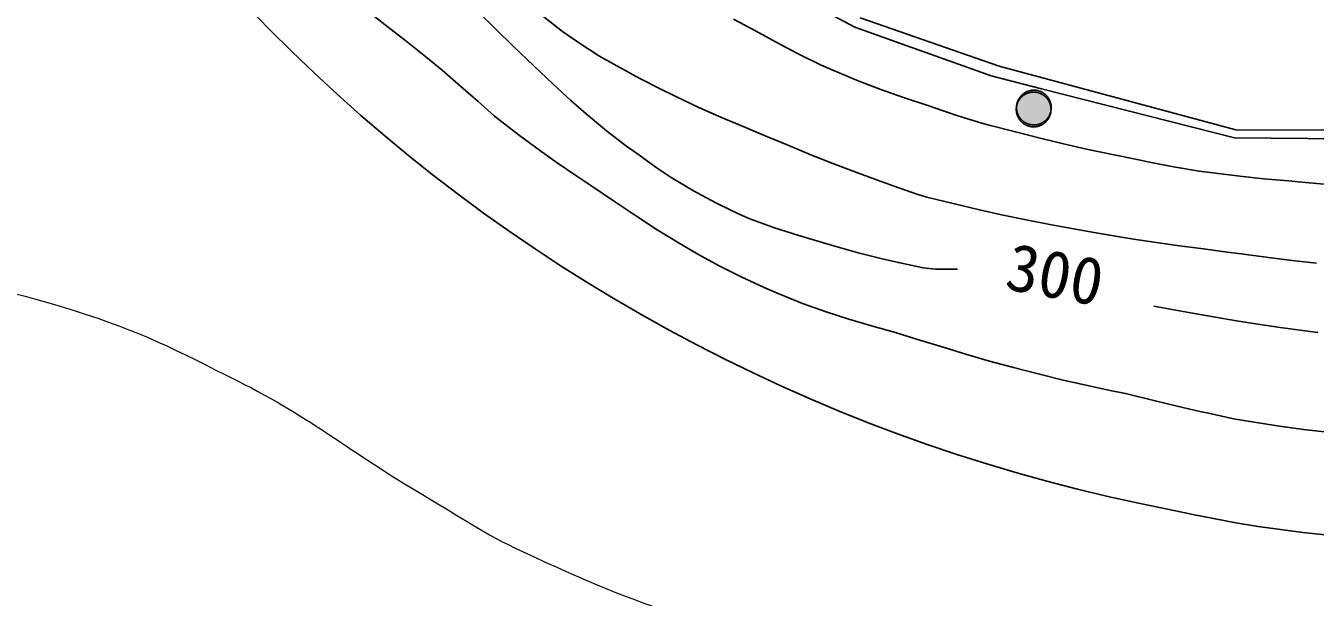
# Model space of a CAD drawing. Units: millimetres, scale not verified. Extents: x 40000 to 680000, y 20000 to 380000.
# Drawn here: x 155636 to 205626, y 238502 to 260651 of the extents above; entities that cross this region are included whole.
import ezdxf
from ezdxf.enums import TextEntityAlignment as Align

# ---------------------------------------------------------------- set-up
doc = ezdxf.new("R2010")
doc.units = ezdxf.units.MM
doc.header["$LTSCALE"] = 1000
doc.layers.add('M-BGD', color=7, linetype='Continuous', lineweight=25)
doc.layers.add('M-STR-HTXT', color=7, linetype='Continuous', lineweight=13)
doc.styles.add('ＭＳ ゴシック', font='')
doc.styles.get('ＭＳ ゴシック').set_extended_font_data('MS Gothic')

msp = doc.modelspace()

# ---------------------------------------------------------------- hatches: boundary and pattern name
at = {"layer": 'M-BGD'}
for points in [[(195383, 257406, -1), (194036, 257406, -0.41421), (194710, 258080, -0.41421)], [(195392, 257482, -1), (194045, 257482, -0.41421), (194718, 258156, -0.41421)]]:
    msp.add_hatch(color=256, dxfattribs=at).paths.add_polyline_path(points)

# ---------------------------------------------------------------- linework, layer by layer
for p, q in [((187779, 260598), (181904, 263747)), ((193379, 259085), (187983, 260959)), ((193057, 258716), (187779, 260598)), ((202547, 256624), (193379, 259085)), ((195016, 258211), (193057, 258716)), ((202503, 256312), (195016, 258211)), ((210380, 256601), (202547, 256624)), ((210440, 256235), (202503, 256312))]:
    msp.add_line(p, q, dxfattribs=at)
for points in [[(199967, 241907), (198774, 242146), (197586, 242408), (196404, 242690), (195226, 242994), (194054, 243320), (192889, 243667), (191730, 244035), (190577, 244425), (189432, 244835), (188295, 245266), (187166, 245717), (186045, 246190), (184933, 246682), (183830, 247195), (182737, 247728), (181654, 248280), (180581, 248852), (179518, 249444), (178467, 250055), (177426, 250685), (176398, 251334), (175381, 252002), (174377, 252688), (173385, 253392), (172407, 254114), (171442, 254854), (170490, 255611), (169553, 256386), (168629, 257177), (167720, 257986), (166827, 258810), (165948, 259651), (165085, 260508), (164237, 261380)], [(168904, 261199), (169635, 260640), (170369, 260072), (171148, 259447), (171773, 258925), (172507, 258298), (173175, 257712), (173805, 257147)], [(173185, 261181), (173841, 260531), (174542, 259845), (175329, 259094), (176079, 258389), (176761, 257761), (177361, 257232), (178144, 256580), (178893, 256012), (179308, 255708), (180109, 255134), (180663, 254776), (181520, 254258), (182390, 253786), (182441, 253760), (183320, 253331), (183711, 253168), (184664, 252816), (185565, 252534), (185997, 252406), (187008, 252106), (187901, 251856), (188832, 251621), (189468, 251474), (190424, 251269), (190907, 251220), (191754, 251220)], [(175667, 261042), (176447, 260436), (177022, 260026), (177855, 259491), (178546, 259094), (179444, 258605), (180277, 258183), (180832, 257909), (181759, 257466), (182609, 257092), (183287, 256808), (184303, 256386), (185217, 256006), (186077, 255652), (186929, 255312), (187821, 254971), (188800, 254613), (189299, 254438), (190219, 254111), (190569, 254014), (191642, 253751), (192615, 253521), (193529, 253316), (194425, 253128), (195344, 252947), (196327, 252766), (197414, 252577), (197427, 252575), (198500, 252398), (199456, 252252), (200366, 252124), (201298, 252001), (202322, 251869), (202761, 251813), (203810, 251674), (204733, 251555), (205675, 251455)], [(183077, 260906), (183930, 260454), (184733, 260014), (185559, 259575), (186478, 259127), (186928, 258925), (187912, 258514), (188790, 258183), (189667, 257877), (190652, 257544), (190823, 257486), (191776, 257156), (192695, 256873), (192939, 256808), (194005, 256535), (194964, 256295), (195867, 256076), (196762, 255871), (197698, 255670), (198723, 255463), (199205, 255369), (200206, 255175), (201131, 255018), (201660, 254946), (202700, 254821), (203619, 254725), (204603, 254637), (204962, 254607), (205973, 254515)], [(173805, 257147), (174780, 256403), (175549, 255835), (176243, 255341), (176998, 254824), (177542, 254456), (178464, 253834), (179312, 253268), (180114, 252748), (180897, 252262), (181688, 251800), (182513, 251353), (183400, 250909), (184375, 250457), (184740, 250297), (185747, 249885), (186662, 249560), (187539, 249284), (188429, 249025), (189388, 248747), (190170, 248509), (191202, 248188), (192117, 247909), (192999, 247653), (193929, 247401), (194888, 247156), (195857, 246920), (196687, 246729), (197672, 246519), (198273, 246394)], [(199374, 249781), (200645, 249556), (201682, 249371), (202572, 249217), (203403, 249081), (204263, 248954), (205241, 248825), (205724, 248765)], [(198273, 246394), (199419, 246108), (200271, 245902), (201159, 245703), (201491, 245632), (202456, 245422), (203184, 245294), (204244, 245138), (205178, 245008), (206096, 244902)], [(206017, 240917), (205146, 241012), (204276, 241123), (203409, 241249), (202544, 241390), (201682, 241547), (200823, 241719), (199967, 241907)]]:
    msp.add_lwpolyline(points, dxfattribs=at)
for points in [[(195383, 257406), (195383, 257418), (195383, 257430), (195382, 257442), (195382, 257454), (195381, 257465), (195380, 257477), (195378, 257489), (195377, 257500), (195375, 257512), (195373, 257524), (195371, 257535), (195369, 257547), (195366, 257558), (195363, 257570), (195360, 257581), (195357, 257593), (195354, 257604), (195350, 257615), (195346, 257626), (195343, 257637), (195338, 257648), (195334, 257659), (195330, 257670), (195325, 257681), (195320, 257692), (195315, 257703), (195310, 257713), (195304, 257724), (195298, 257734), (195293, 257744), (195287, 257754), (195280, 257764), (195274, 257774), (195268, 257784), (195261, 257794), (195254, 257803), (195247, 257813), (195240, 257822), (195232, 257831), (195225, 257840), (195217, 257849), (195209, 257858), (195201, 257867), (195193, 257875), (195185, 257884), (195177, 257892), (195168, 257900), (195159, 257908), (195150, 257916), (195141, 257924), (195132, 257931), (195123, 257938), (195114, 257946), (195104, 257953), (195095, 257959), (195085, 257966), (195075, 257972), (195065, 257979), (195055, 257985), (195045, 257991), (195035, 257997), (195024, 258002), (195014, 258008), (195003, 258013), (194992, 258018), (194982, 258023), (194971, 258027), (194960, 258032), (194949, 258036), (194938, 258040), (194927, 258044), (194916, 258048), (194904, 258051), (194893, 258055), (194882, 258058), (194870, 258061), (194859, 258063), (194847, 258066), (194836, 258068), (194824, 258070), (194812, 258072), (194801, 258074), (194789, 258075), (194777, 258077), (194766, 258078), (194754, 258079), (194742, 258079), (194730, 258080), (194718, 258080), (194707, 258080), (194695, 258080), (194683, 258080), (194671, 258079), (194660, 258078), (194648, 258077), (194636, 258076), (194624, 258075), (194613, 258073), (194601, 258071), (194589, 258069), (194578, 258067), (194566, 258065), (194555, 258062), (194543, 258059), (194532, 258056), (194521, 258053), (194509, 258050), (194498, 258046), (194487, 258042), (194476, 258038), (194465, 258034), (194454, 258030), (194443, 258025), (194432, 258020), (194421, 258015), (194411, 258010), (194400, 258005), (194390, 257999), (194380, 257994), (194369, 257988), (194359, 257982), (194349, 257976), (194339, 257969), (194329, 257963), (194320, 257956), (194310, 257949), (194301, 257942), (194292, 257935), (194282, 257927), (194273, 257920), (194264, 257912), (194256, 257904), (194247, 257896), (194238, 257888), (194230, 257880), (194222, 257871), (194214, 257863), (194206, 257854), (194198, 257845), (194191, 257836), (194183, 257827), (194176, 257818), (194169, 257808), (194162, 257799), (194155, 257789), (194148, 257779), (194142, 257769), (194136, 257759), (194130, 257749), (194124, 257739), (194118, 257729), (194112, 257718), (194107, 257708), (194102, 257697), (194097, 257687), (194092, 257676), (194087, 257665), (194083, 257654), (194079, 257643), (194075, 257632), (194071, 257621), (194067, 257610), (194064, 257598), (194060, 257587), (194057, 257576), (194055, 257564), (194052, 257553), (194049, 257541), (194047, 257530), (194045, 257518), (194043, 257506), (194042, 257495), (194040, 257483), (194039, 257471), (194038, 257459), (194037, 257448), (194036, 257436), (194036, 257424), (194036, 257412), (194036, 257400), (194036, 257389), (194036, 257377), (194037, 257365), (194038, 257353), (194039, 257342), (194040, 257330), (194042, 257318), (194043, 257307), (194045, 257295), (194047, 257283), (194049, 257272), (194052, 257260), (194055, 257249), (194057, 257237), (194060, 257226), (194064, 257215), (194067, 257203), (194071, 257192), (194075, 257181), (194079, 257170), (194083, 257159), (194087, 257148), (194092, 257137), (194097, 257126), (194102, 257116), (194107, 257105), (194112, 257094), (194118, 257084), (194124, 257074), (194130, 257064), (194136, 257053), (194142, 257043), (194148, 257034), (194155, 257024), (194162, 257014), (194169, 257005), (194176, 256995), (194183, 256986), (194191, 256977), (194198, 256968), (194206, 256959), (194214, 256950), (194222, 256942), (194230, 256933), (194238, 256925), (194247, 256917), (194256, 256909), (194264, 256901), (194273, 256893), (194282, 256885), (194292, 256878), (194301, 256871), (194310, 256864), (194320, 256857), (194329, 256850), (194339, 256844), (194349, 256837), (194359, 256831), (194369, 256825), (194380, 256819), (194390, 256813), (194400, 256808), (194411, 256802), (194421, 256797), (194432, 256792), (194443, 256788), (194454, 256783), (194465, 256779), (194476, 256774), (194487, 256770), (194498, 256767), (194509, 256763), (194521, 256760), (194532, 256756), (194543, 256753), (194555, 256751), (194566, 256748), (194578, 256746), (194589, 256743), (194601, 256741), (194613, 256740), (194624, 256738), (194636, 256737), (194648, 256735), (194660, 256734), (194671, 256734), (194683, 256733), (194695, 256733), (194707, 256733), (194718, 256733), (194730, 256733), (194742, 256733), (194754, 256734), (194766, 256735), (194777, 256736), (194789, 256737), (194801, 256739), (194812, 256740), (194824, 256742), (194836, 256744), (194847, 256747), (194859, 256749), (194870, 256752), (194882, 256755), (194893, 256758), (194904, 256761), (194916, 256765), (194927, 256769), (194938, 256772), (194949, 256777), (194960, 256781), (194971, 256785), (194982, 256790), (194992, 256795), (195003, 256800), (195014, 256805), (195024, 256811), (195035, 256816), (195045, 256822), (195055, 256828), (195065, 256834), (195075, 256840), (195085, 256847), (195095, 256853), (195104, 256860), (195114, 256867), (195123, 256874), (195132, 256882), (195141, 256889), (195150, 256897), (195159, 256905), (195168, 256913), (195177, 256921), (195185, 256929), (195193, 256937), (195201, 256946), (195209, 256955), (195217, 256963), (195225, 256972), (195232, 256981), (195240, 256991), (195247, 257000), (195254, 257009), (195261, 257019), (195268, 257029), (195274, 257039), (195280, 257048), (195287, 257058), (195293, 257069), (195298, 257079), (195304, 257089), (195310, 257100), (195315, 257110), (195320, 257121), (195325, 257132), (195330, 257142), (195334, 257153), (195338, 257164), (195343, 257175), (195346, 257186), (195350, 257198), (195354, 257209), (195357, 257220), (195360, 257232), (195363, 257243), (195366, 257254), (195369, 257266), (195371, 257277), (195373, 257289), (195375, 257301), (195377, 257312), (195378, 257324), (195380, 257336), (195381, 257347), (195382, 257359), (195382, 257371), (195383, 257383), (195383, 257395)], [(195392, 257482), (195392, 257494), (195392, 257506), (195391, 257517), (195391, 257529), (195390, 257541), (195388, 257553), (195387, 257564), (195386, 257576), (195384, 257588), (195382, 257599), (195380, 257611), (195377, 257622), (195375, 257634), (195372, 257645), (195369, 257657), (195366, 257668), (195363, 257679), (195359, 257691), (195355, 257702), (195351, 257713), (195347, 257724), (195343, 257735), (195338, 257746), (195334, 257757), (195329, 257767), (195324, 257778), (195318, 257789), (195313, 257799), (195307, 257809), (195301, 257820), (195295, 257830), (195289, 257840), (195283, 257850), (195276, 257860), (195270, 257869), (195263, 257879), (195256, 257888), (195249, 257898), (195241, 257907), (195234, 257916), (195226, 257925), (195218, 257934), (195210, 257943), (195202, 257951), (195194, 257959), (195185, 257968), (195177, 257976), (195168, 257984), (195159, 257992), (195150, 257999), (195141, 258007), (195132, 258014), (195122, 258021), (195113, 258028), (195103, 258035), (195094, 258042), (195084, 258048), (195074, 258054), (195064, 258060), (195054, 258066), (195043, 258072), (195033, 258078), (195022, 258083), (195012, 258088), (195001, 258094), (194990, 258098), (194980, 258103), (194969, 258108), (194958, 258112), (194947, 258116), (194936, 258120), (194924, 258123), (194913, 258127), (194902, 258130), (194890, 258133), (194879, 258136), (194867, 258139), (194856, 258142), (194844, 258144), (194833, 258146), (194821, 258148), (194809, 258150), (194798, 258151), (194786, 258152), (194774, 258153), (194763, 258154), (194751, 258155), (194739, 258155), (194727, 258156), (194715, 258156), (194704, 258156), (194692, 258155), (194680, 258155), (194668, 258154), (194657, 258153), (194645, 258152), (194633, 258150), (194621, 258149), (194610, 258147), (194598, 258145), (194587, 258143), (194575, 258140), (194564, 258138), (194552, 258135), (194541, 258132), (194529, 258129), (194518, 258125), (194507, 258122), (194496, 258118), (194485, 258114), (194474, 258110), (194463, 258105), (194452, 258101), (194441, 258096), (194430, 258091), (194420, 258086), (194409, 258081), (194399, 258075), (194388, 258069), (194378, 258063), (194368, 258057), (194358, 258051), (194348, 258045), (194338, 258038), (194329, 258032), (194319, 258025), (194310, 258018), (194300, 258010), (194291, 258003), (194282, 257995), (194273, 257988), (194264, 257980), (194256, 257972), (194247, 257964), (194239, 257955), (194231, 257947), (194223, 257938), (194215, 257929), (194207, 257921), (194199, 257912), (194192, 257902), (194185, 257893), (194177, 257884), (194171, 257874), (194164, 257865), (194157, 257855), (194151, 257845), (194144, 257835), (194138, 257825), (194132, 257815), (194127, 257804), (194121, 257794), (194116, 257783), (194111, 257773), (194106, 257762), (194101, 257751), (194096, 257740), (194092, 257730), (194088, 257719), (194083, 257707), (194080, 257696), (194076, 257685), (194072, 257674), (194069, 257663), (194066, 257651), (194063, 257640), (194061, 257628), (194058, 257617), (194056, 257605), (194054, 257593), (194052, 257582), (194050, 257570), (194049, 257558), (194048, 257547), (194047, 257535), (194046, 257523), (194045, 257511), (194045, 257500), (194045, 257488), (194045, 257476), (194045, 257464), (194045, 257452), (194046, 257441), (194047, 257429), (194048, 257417), (194049, 257405), (194050, 257394), (194052, 257382), (194054, 257370), (194056, 257359), (194058, 257347), (194061, 257336), (194063, 257324), (194066, 257313), (194069, 257301), (194072, 257290), (194076, 257279), (194080, 257268), (194083, 257256), (194088, 257245), (194092, 257234), (194096, 257223), (194101, 257213), (194106, 257202), (194111, 257191), (194116, 257181), (194121, 257170), (194127, 257160), (194132, 257149), (194138, 257139), (194144, 257129), (194151, 257119), (194157, 257109), (194164, 257099), (194171, 257090), (194177, 257080), (194185, 257071), (194192, 257062), (194199, 257052), (194207, 257043), (194215, 257034), (194223, 257026), (194231, 257017), (194239, 257009), (194247, 257000), (194256, 256992), (194264, 256984), (194273, 256976), (194282, 256969), (194291, 256961), (194300, 256954), (194310, 256946), (194319, 256939), (194329, 256932), (194338, 256926), (194348, 256919), (194358, 256913), (194368, 256906), (194378, 256900), (194388, 256895), (194399, 256889), (194409, 256883), (194420, 256878), (194430, 256873), (194441, 256868), (194452, 256863), (194463, 256859), (194474, 256854), (194485, 256850), (194496, 256846), (194507, 256842), (194518, 256839), (194529, 256835), (194541, 256832), (194552, 256829), (194564, 256826), (194575, 256824), (194587, 256821), (194598, 256819), (194610, 256817), (194621, 256815), (194633, 256814), (194645, 256812), (194657, 256811), (194668, 256810), (194680, 256809), (194692, 256809), (194704, 256808), (194715, 256808), (194727, 256808), (194739, 256808), (194751, 256809), (194763, 256810), (194774, 256811), (194786, 256812), (194798, 256813), (194809, 256814), (194821, 256816), (194833, 256818), (194844, 256820), (194856, 256822), (194867, 256825), (194879, 256828), (194890, 256831), (194902, 256834), (194913, 256837), (194924, 256840), (194936, 256844), (194947, 256848), (194958, 256852), (194969, 256856), (194980, 256861), (194990, 256866), (195001, 256870), (195012, 256875), (195022, 256881), (195033, 256886), (195043, 256892), (195054, 256897), (195064, 256903), (195074, 256910), (195084, 256916), (195094, 256922), (195103, 256929), (195113, 256936), (195122, 256943), (195132, 256950), (195141, 256957), (195150, 256965), (195159, 256972), (195168, 256980), (195177, 256988), (195185, 256996), (195194, 257004), (195202, 257013), (195210, 257021), (195218, 257030), (195226, 257039), (195234, 257048), (195241, 257057), (195249, 257066), (195256, 257075), (195263, 257085), (195270, 257095), (195276, 257104), (195283, 257114), (195289, 257124), (195295, 257134), (195301, 257144), (195307, 257154), (195313, 257165), (195318, 257175), (195324, 257186), (195329, 257196), (195334, 257207), (195338, 257218), (195343, 257229), (195347, 257240), (195351, 257251), (195355, 257262), (195359, 257273), (195363, 257284), (195366, 257296), (195369, 257307), (195372, 257319), (195375, 257330), (195377, 257341), (195380, 257353), (195382, 257365), (195384, 257376), (195386, 257388), (195387, 257400), (195388, 257411), (195390, 257423), (195391, 257435), (195391, 257447), (195392, 257458), (195392, 257470)]]:
    msp.add_lwpolyline(points, close=True, dxfattribs=at)
at = {"layer": 'M-STR-HTXT'}
msp.add_open_spline([(141023, 251060), (142649, 251308), (143155, 251351), (144530, 251432), (146767, 251564), (148044, 251523), (150264, 251216), (153137, 250818), (154741, 250463), (157513, 249611), (160085, 248820), (161436, 248093), (163842, 246888), (166811, 245401), (168223, 244119), (171087, 242439), (172561, 241573), (173340, 240994), (174892, 240275), (177378, 239122), (178794, 238503), (181401, 237660), (183560, 236962), (184806, 236677), (187027, 236217), (188766, 235857), (189751, 235706), (191511, 235469), (194636, 235048), (196399, 234896), (199544, 234658), (204003, 234319), (206514, 234298), (210986, 234252), (216850, 234191), (220141, 234273), (225997, 234603), (232717, 234983), (236476, 235311), (243173, 235983), (245194, 236186), (246346, 236188), (248339, 236578), (251189, 237136), (252768, 237563), (255534, 238444), (259645, 239754), (261812, 240888), (265732, 242691), (271646, 245411), (274812, 247263), (280392, 250616), (290913, 256939), (296151, 261541), (306771, 267697), (309227, 269121), (310702, 269759), (313349, 270786), (317183, 272273), (319461, 272930), (323546, 273410), (327703, 273898), (330079, 273932), (334257, 273694), (339859, 273374), (342975, 272875), (348539, 272152), (366357, 269836), (372482, 267571), (393417, 262053)], degree=3, knots=[0, 0, 0, 0, 1, 1, 1, 2, 2, 2, 3, 3, 3, 4, 4, 4, 5, 5, 5, 6, 6, 6, 7, 7, 7, 8, 8, 8, 9, 9, 9, 10, 10, 10, 11, 11, 11, 12, 12, 12, 13, 13, 13, 14, 14, 14, 15, 15, 15, 16, 16, 16, 17, 17, 17, 18, 18, 18, 19, 19, 19, 20, 20, 20, 21, 21, 21, 22, 22, 22, 23, 23, 23, 23], dxfattribs=at)

# ---------------------------------------------------------------- texts
at = {"layer": 'M-BGD', "style": 'ＭＳ ゴシック'}
msp.add_text('300', height=1833, rotation=349.596, dxfattribs=at).set_placement((195281, 249577), align=Align.BOTTOM_CENTER)

doc.saveas('drawing.dxf')
